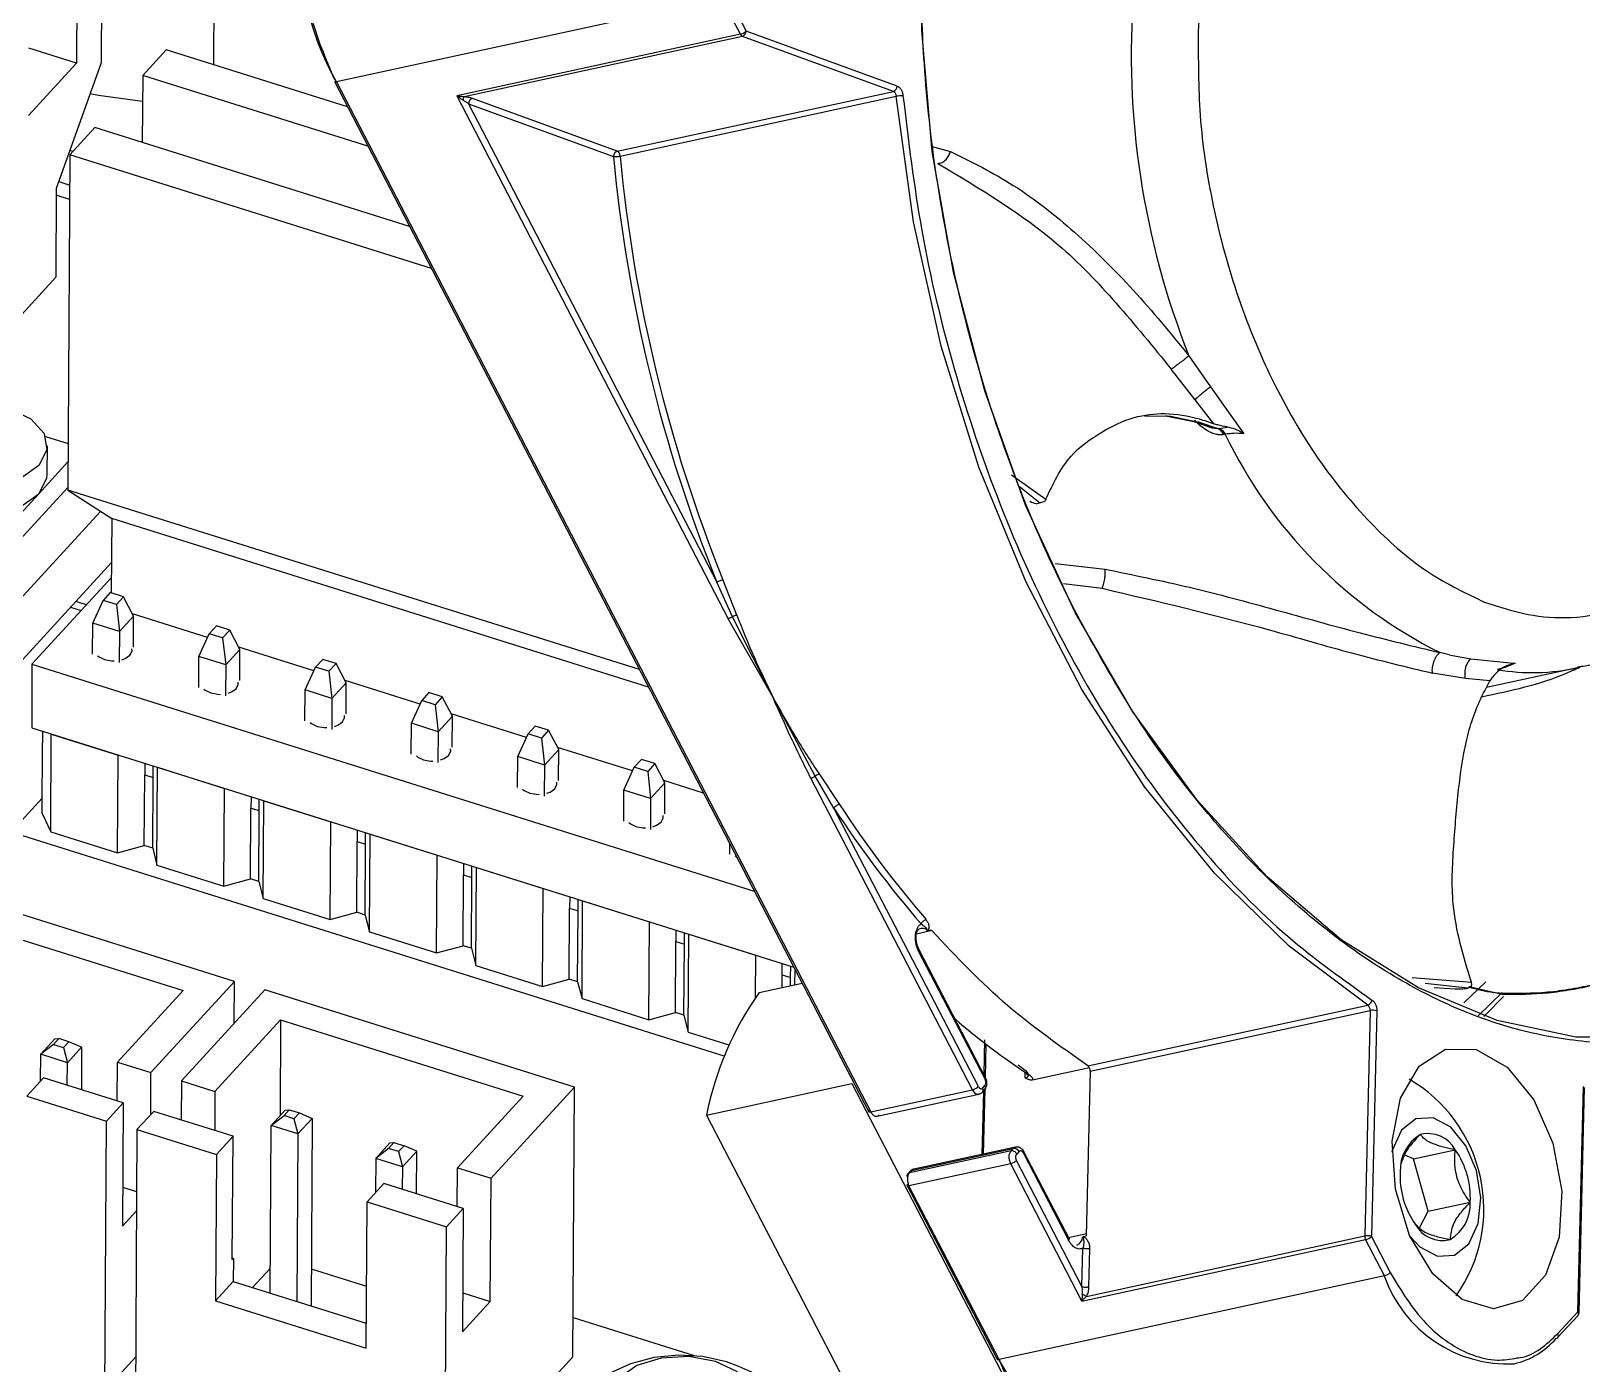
# Model space of a CAD drawing. Header units: millimetres. Extents: x -11 to 295, y 0 to 216.
# Drawn here: x 136.7 to 147.61, y 151.1 to 160.48 of the extents above; entities that cross this region are included whole.
import ezdxf

# ---------------------------------------------------------------- set-up
doc = ezdxf.new("R2010")
doc.units = ezdxf.units.MM

msp = doc.modelspace()

# ---------------------------------------------------------------- linework, layer by layer
at = {"color": 7, "linetype": 'Continuous', "lineweight": 25}
for p, q in [((137.207, 162.609), (137.193, 160.252)), ((137.031, 162.417), (137.018, 160.25)), ((137.986, 160.71), (137.983, 160.238)), ((141.557, 160.707), (138.847, 160.119)), ((141.689, 160.453), (141.557, 160.707)), ((141.598, 160.73), (141.73, 160.475)), ((141.689, 160.453), (139.695, 160.02)), ((141.704, 160.438), (139.746, 160.013)), ((142.766, 160.051), (141.704, 160.438)), ((142.792, 160.088), (141.73, 160.475)), ((137.018, 160.25), (136.684, 160.354)), ((137.485, 160.163), (137.649, 160.342)), ((138.926, 159.942), (137.649, 160.342)), ((136.681, 159.882), (137.018, 160.25)), ((137.193, 160.252), (136.877, 159.369)), ((137.485, 160.163), (137.482, 159.691)), ((139.069, 159.666), (137.485, 160.163)), ((138.833, 160.121), (142.593, 152.874)), ((138.847, 160.119), (142.606, 152.874)), ((139.695, 160.02), (141.603, 156.342)), ((139.777, 159.963), (141.523, 156.598)), ((139.777, 159.963), (140.797, 159.592)), ((140.823, 159.63), (139.804, 160.001)), ((140.823, 159.63), (142.766, 160.051)), ((140.843, 159.596), (142.786, 160.017)), ((136.972, 159.604), (137.148, 159.796)), ((139.362, 159.101), (137.148, 159.796)), ((136.995, 159.629), (136.972, 159.636)), ((136.972, 159.604), (136.958, 157.247)), ((139.516, 158.805), (136.972, 159.604)), ((136.894, 159.416), (136.971, 159.392)), ((136.877, 159.369), (136.873, 158.745)), ((136.97, 159.291), (136.876, 159.321)), ((136.007, 157.801), (136.873, 158.745)), ((144.889, 157.882), (144.72, 158.097)), ((144.844, 158.192), (144.997, 157.973)), ((145.02, 157.713), (144.889, 157.882)), ((144.997, 157.973), (145.203, 157.682)), ((144.533, 157.768), (144.715, 157.766)), ((144.691, 157.766), (144.88, 157.728)), ((144.715, 157.766), (144.916, 157.724)), ((144.88, 157.728), (145.012, 157.683)), ((144.916, 157.724), (145.048, 157.679)), ((145.048, 157.679), (145.057, 157.681)), ((145.057, 157.681), (145.114, 157.69)), ((145.203, 157.682), (145.23, 157.644)), ((136.801, 157.624), (136.96, 157.574)), ((136.812, 157.358), (136.814, 157.557)), ((145.1, 157.639), (145.09, 157.637)), ((136.959, 157.445), (136.753, 157.22)), ((136.453, 156.716), (136.958, 157.266)), ((136.753, 157.22), (136.455, 156.895)), ((140.979, 155.984), (136.958, 157.247)), ((136.958, 157.247), (137.268, 157.046)), ((143.77, 157.151), (143.793, 157.156)), ((136.315, 156.145), (137.188, 157.097)), ((137.268, 157.046), (137.264, 156.523)), ((141.043, 155.861), (137.268, 157.046)), ((136.312, 155.698), (137.266, 156.737)), ((137.265, 156.631), (136.706, 156.022)), ((141.633, 156.356), (141.523, 156.598)), ((141.664, 156.366), (141.566, 156.617)), ((137.09, 156.44), (137.015, 156.464)), ((137.133, 156.311), (137.206, 156.471)), ((137.256, 156.526), (137.206, 156.471)), ((137.3, 156.441), (137.206, 156.471)), ((137.35, 156.496), (137.256, 156.526)), ((137.35, 156.496), (137.3, 156.441)), ((137.421, 156.361), (137.35, 156.496)), ((136.977, 156.423), (137.052, 156.399)), ((137.3, 156.441), (137.321, 156.251)), ((137.421, 156.361), (137.321, 156.251)), ((137.941, 156.21), (137.413, 156.376)), ((137.42, 156.143), (137.421, 156.361)), ((141.919, 155.787), (141.633, 156.356)), ((137.131, 156.093), (137.133, 156.311)), ((137.321, 156.251), (137.133, 156.311)), ((137.321, 156.251), (137.32, 156.034)), ((137.88, 156.076), (137.953, 156.236)), ((138.003, 156.291), (137.953, 156.236)), ((138.047, 156.207), (137.953, 156.236)), ((138.098, 156.261), (138.003, 156.291)), ((138.098, 156.261), (138.047, 156.207)), ((138.169, 156.126), (138.098, 156.261)), ((141.919, 155.787), (141.603, 156.342)), ((138.047, 156.207), (138.069, 156.017)), ((138.169, 156.126), (138.069, 156.017)), ((138.689, 155.976), (138.161, 156.142)), ((138.167, 155.908), (138.169, 156.126)), ((136.706, 156.022), (136.704, 155.575)), ((136.706, 156.022), (141.787, 154.426)), ((137.879, 155.858), (137.88, 156.076)), ((138.069, 156.017), (137.88, 156.076)), ((138.069, 156.017), (138.067, 155.799)), ((138.751, 156.056), (138.701, 156.002)), ((138.845, 156.027), (138.751, 156.056)), ((138.845, 156.027), (138.795, 155.972)), ((138.916, 155.891), (138.845, 156.027)), ((146.676, 156.088), (146.61, 156.104)), ((146.676, 156.088), (146.828, 156.06)), ((146.828, 156.06), (147.104, 156.031)), ((147.104, 156.031), (147.139, 156.029)), ((138.628, 155.841), (138.701, 156.002)), ((138.795, 155.972), (138.701, 156.002)), ((138.795, 155.972), (138.816, 155.782)), ((139.436, 155.741), (138.908, 155.907)), ((146.789, 155.921), (146.557, 155.959)), ((146.962, 155.906), (146.789, 155.921)), ((146.938, 155.86), (147.567, 155.996)), ((138.626, 155.624), (138.628, 155.841)), ((138.816, 155.782), (138.628, 155.841)), ((138.916, 155.891), (138.816, 155.782)), ((138.915, 155.674), (138.916, 155.891)), ((139.498, 155.822), (139.448, 155.767)), ((139.592, 155.792), (139.498, 155.822)), ((138.816, 155.782), (138.815, 155.564)), ((139.375, 155.607), (139.448, 155.767)), ((139.542, 155.737), (139.448, 155.767)), ((139.592, 155.792), (139.542, 155.737)), ((139.542, 155.737), (139.563, 155.547)), ((139.664, 155.657), (139.592, 155.792)), ((142.215, 155.234), (141.919, 155.787)), ((139.374, 155.389), (139.375, 155.607)), ((139.563, 155.547), (139.375, 155.607)), ((139.664, 155.657), (139.563, 155.547)), ((140.184, 155.506), (139.655, 155.672)), ((139.662, 155.439), (139.664, 155.657)), ((140.246, 155.587), (140.196, 155.532)), ((140.34, 155.557), (140.246, 155.587)), ((136.704, 155.575), (142.065, 153.891)), ((136.778, 154.972), (136.781, 155.47)), ((136.781, 155.55), (136.781, 155.47)), ((136.838, 154.843), (136.842, 155.531)), ((136.842, 155.531), (137.313, 155.383)), ((139.563, 155.547), (139.562, 155.33)), ((140.123, 155.372), (140.196, 155.532)), ((140.29, 155.503), (140.196, 155.532)), ((140.34, 155.557), (140.29, 155.503)), ((140.29, 155.503), (140.311, 155.313)), ((140.411, 155.422), (140.34, 155.557)), ((137.308, 154.695), (137.313, 155.383)), ((140.121, 155.154), (140.123, 155.372)), ((140.311, 155.313), (140.123, 155.372)), ((140.411, 155.422), (140.311, 155.313)), ((140.931, 155.272), (140.403, 155.437)), ((140.41, 155.204), (140.411, 155.422)), ((137.499, 155.325), (137.499, 155.245)), ((137.558, 155.226), (137.558, 155.306)), ((137.585, 154.608), (137.589, 155.297)), ((137.589, 155.297), (138.06, 155.149)), ((140.311, 155.313), (140.31, 155.095)), ((140.87, 155.137), (140.943, 155.298)), ((140.993, 155.352), (140.943, 155.298)), ((141.037, 155.268), (140.943, 155.298)), ((141.087, 155.323), (140.993, 155.352)), ((141.087, 155.323), (141.037, 155.268)), ((141.037, 155.268), (141.058, 155.078)), ((141.158, 155.187), (141.087, 155.323)), ((137.496, 154.746), (137.499, 155.245)), ((137.499, 155.245), (137.558, 155.226)), ((137.555, 154.728), (137.558, 155.226)), ((138.056, 154.46), (138.06, 155.149)), ((141.158, 155.187), (141.058, 155.078)), ((141.43, 155.115), (141.15, 155.203)), ((141.157, 154.97), (141.158, 155.187)), ((143.322, 153.029), (142.185, 155.22)), ((142.347, 155.01), (142.215, 155.234)), ((142.243, 155.25), (142.386, 155.036)), ((136.559, 154.84), (136.778, 155.08)), ((138.247, 155.09), (138.246, 155.01)), ((138.305, 154.992), (138.305, 155.072)), ((138.333, 154.374), (138.337, 155.062)), ((138.337, 155.062), (138.808, 154.914)), ((140.869, 154.919), (140.87, 155.137)), ((141.058, 155.078), (140.87, 155.137)), ((141.058, 155.078), (141.057, 154.86)), ((138.13, 153.791), (134.481, 154.937)), ((136.778, 154.972), (136.838, 154.843)), ((138.243, 154.512), (138.246, 155.01)), ((138.246, 155.01), (138.305, 154.992)), ((138.302, 154.493), (138.305, 154.992)), ((143.363, 153.052), (142.347, 155.01)), ((141.576, 153.265), (136.559, 154.84)), ((136.838, 154.843), (137.308, 154.695)), ((138.803, 154.226), (138.808, 154.914)), ((138.994, 154.855), (138.994, 154.776)), ((139.052, 154.757), (139.053, 154.837)), ((139.08, 154.139), (139.084, 154.827)), ((139.084, 154.827), (139.555, 154.679)), ((134.591, 154.726), (137.769, 153.728)), ((137.308, 154.695), (137.496, 154.746)), ((137.555, 154.728), (137.496, 154.746)), ((137.555, 154.728), (137.585, 154.608)), ((138.99, 154.277), (138.994, 154.776)), ((138.994, 154.776), (139.052, 154.757)), ((139.049, 154.258), (139.052, 154.757)), ((141.616, 154.685), (141.616, 154.756)), ((137.585, 154.608), (138.056, 154.46)), ((139.551, 153.991), (139.555, 154.679)), ((139.741, 154.621), (139.741, 154.541)), ((139.8, 154.522), (139.8, 154.602)), ((138.056, 154.46), (138.243, 154.512)), ((138.302, 154.493), (138.243, 154.512)), ((138.302, 154.493), (138.333, 154.374)), ((139.738, 154.042), (139.741, 154.541)), ((139.741, 154.541), (139.8, 154.522)), ((139.797, 154.024), (139.8, 154.522)), ((139.827, 153.904), (139.832, 154.592)), ((139.832, 154.592), (140.302, 154.445)), ((140.298, 153.756), (140.302, 154.445)), ((140.489, 154.386), (140.488, 154.306)), ((138.333, 154.374), (138.803, 154.226)), ((138.803, 154.226), (138.99, 154.277)), ((139.049, 154.258), (138.99, 154.277)), ((140.485, 153.808), (140.488, 154.306)), ((140.488, 154.306), (140.547, 154.288)), ((140.544, 153.789), (140.547, 154.288)), ((140.547, 154.288), (140.548, 154.368)), ((140.575, 153.67), (140.579, 154.358)), ((140.579, 154.358), (141.05, 154.21)), ((139.049, 154.258), (139.08, 154.139)), ((141.046, 153.522), (141.05, 154.21)), ((139.08, 154.139), (139.551, 153.991)), ((141.233, 153.573), (141.236, 154.071)), ((141.236, 154.151), (141.236, 154.071)), ((141.236, 154.071), (141.295, 154.053)), ((141.292, 153.554), (141.295, 154.053)), ((141.295, 154.053), (141.295, 154.133)), ((141.322, 153.435), (141.326, 154.123)), ((141.326, 154.123), (141.797, 153.975)), ((142.943, 154.156), (142.945, 154.158)), ((143.032, 154.151), (143.009, 154.146)), ((139.551, 153.991), (139.738, 154.042)), ((139.797, 154.024), (139.738, 154.042)), ((139.797, 154.024), (139.827, 153.904)), ((141.795, 153.678), (141.797, 153.975)), ((143.41, 153.103), (142.943, 154.004)), ((143.414, 153.113), (142.947, 154.013)), ((139.827, 153.904), (140.298, 153.756)), ((141.983, 153.837), (141.984, 153.917)), ((141.983, 153.837), (142.042, 153.818)), ((141.983, 153.748), (141.983, 153.837)), ((142.042, 153.818), (142.043, 153.898)), ((142.073, 153.768), (142.074, 153.874)), ((137.769, 153.728), (137.307, 153.224)), ((137.543, 153.15), (138.13, 153.791)), ((138.345, 153.731), (137.757, 153.091)), ((138.128, 153.495), (138.13, 153.791)), ((140.522, 153.047), (138.345, 153.731)), ((140.298, 153.756), (140.485, 153.808)), ((140.544, 153.789), (140.485, 153.808)), ((140.544, 153.789), (140.575, 153.67)), ((141.821, 153.713), (142.123, 153.779)), ((142.042, 153.761), (142.042, 153.818)), ((146.716, 153.737), (146.57, 153.746)), ((146.779, 153.64), (146.932, 153.789)), ((146.782, 153.738), (146.806, 153.743)), ((146.815, 153.755), (147.057, 153.7)), ((140.575, 153.67), (141.046, 153.522)), ((144.134, 153.198), (146.102, 153.625)), ((146.88, 153.549), (147.047, 153.713)), ((137.993, 153.017), (138.455, 153.521)), ((138.455, 153.521), (138.451, 152.845)), ((138.455, 153.521), (140.161, 152.985)), ((141.046, 153.522), (141.233, 153.573)), ((141.292, 153.554), (141.233, 153.573)), ((141.292, 153.554), (141.322, 153.435)), ((144.15, 153.16), (146.119, 153.587)), ((146.119, 153.587), (146.081, 152.001)), ((146.166, 153.585), (146.128, 151.998)), ((141.322, 153.435), (141.609, 153.345)), ((136.767, 153.279), (136.867, 153.388)), ((136.857, 153.348), (136.767, 153.279)), ((136.895, 153.389), (136.857, 153.348)), ((136.857, 153.348), (136.928, 153.326)), ((136.867, 153.388), (136.895, 153.389)), ((136.966, 153.367), (136.895, 153.389)), ((136.928, 153.326), (136.966, 153.367)), ((136.928, 153.326), (136.955, 153.219)), ((137.055, 153.329), (136.955, 153.219)), ((137.055, 153.329), (136.966, 153.367)), ((137.055, 153.329), (137.054, 153.029)), ((143.407, 153.38), (143.401, 153.138)), ((136.766, 153.088), (136.767, 153.279)), ((136.955, 153.219), (136.767, 153.279)), ((136.954, 153.06), (136.955, 153.219)), ((137.306, 152.95), (137.307, 153.224)), ((137.307, 153.224), (137.543, 153.15)), ((143.701, 153.157), (143.644, 153.201)), ((143.744, 153.098), (144.145, 153.185)), ((136.788, 153.113), (136.67, 152.985)), ((137.347, 152.937), (136.788, 153.113)), ((137.541, 152.855), (137.543, 153.15)), ((137.757, 153.091), (137.756, 152.816)), ((137.757, 153.091), (137.993, 153.017)), ((141.451, 152.851), (142.474, 153.073)), ((142.474, 153.073), (144.358, 149.442)), ((144.15, 153.16), (144.122, 152.001)), ((136.67, 152.985), (137.23, 152.809)), ((137.993, 153.017), (137.991, 152.742)), ((140.161, 152.985), (139.7, 152.481)), ((139.935, 152.407), (140.522, 153.047)), ((140.511, 151.151), (140.522, 153.047)), ((142.606, 152.874), (143.322, 153.029)), ((142.651, 152.843), (143.367, 152.998)), ((143.367, 152.998), (143.361, 152.997)), ((143.399, 153.02), (143.388, 152.575)), ((143.392, 153.013), (143.408, 153.03)), ((143.393, 153.041), (143.409, 153.058)), ((147.581, 151.468), (147.619, 153.051)), ((147.589, 151.462), (147.627, 153.044)), ((137.23, 152.809), (137.347, 152.937)), ((137.347, 152.937), (137.342, 152.07)), ((137.562, 152.877), (137.444, 152.749)), ((138.121, 152.702), (137.562, 152.877)), ((138.388, 152.777), (138.488, 152.886)), ((138.479, 152.847), (138.516, 152.888)), ((138.488, 152.886), (138.516, 152.888)), ((138.516, 152.888), (138.587, 152.866)), ((138.587, 152.866), (138.549, 152.825)), ((138.587, 152.866), (138.677, 152.827)), ((137.218, 150.912), (137.23, 152.809)), ((137.444, 152.749), (137.433, 150.853)), ((137.444, 152.749), (138.003, 152.574)), ((138.381, 151.599), (138.388, 152.777)), ((138.388, 152.777), (138.479, 152.847)), ((138.576, 152.718), (138.388, 152.777)), ((138.549, 152.825), (138.479, 152.847)), ((138.549, 152.825), (138.576, 152.718)), ((138.677, 152.827), (138.576, 152.718)), ((138.677, 152.827), (138.669, 151.509)), ((141.451, 152.851), (142.984, 149.897)), ((138.003, 152.574), (138.121, 152.702)), ((138.115, 151.835), (138.121, 152.702)), ((138.576, 152.718), (138.569, 151.54)), ((139.124, 152.546), (139.224, 152.655)), ((139.214, 152.616), (139.252, 152.657)), ((139.224, 152.655), (139.252, 152.657)), ((139.252, 152.657), (139.323, 152.635)), ((139.323, 152.635), (139.285, 152.594)), ((139.412, 152.596), (139.323, 152.635)), ((138.003, 152.574), (137.997, 151.544)), ((139.124, 152.546), (139.122, 152.306)), ((139.214, 152.616), (139.124, 152.546)), ((139.312, 152.487), (139.124, 152.546)), ((139.285, 152.594), (139.214, 152.616)), ((139.285, 152.594), (139.312, 152.487)), ((139.412, 152.596), (139.312, 152.487)), ((139.411, 152.297), (139.412, 152.596)), ((143.593, 152.6), (142.878, 152.444)), ((142.894, 152.462), (143.609, 152.617)), ((143.624, 152.626), (142.909, 152.471)), ((143.593, 152.6), (143.609, 152.617)), ((143.624, 152.626), (143.632, 152.626)), ((144.092, 151.645), (143.632, 152.532)), ((143.65, 152.594), (143.634, 152.577)), ((143.68, 152.583), (143.997, 151.972)), ((143.684, 152.594), (143.684, 152.593)), ((144.001, 151.982), (143.684, 152.593)), ((146.423, 152.543), (146.362, 152.569)), ((146.423, 152.543), (146.718, 152.607)), ((146.528, 152.174), (146.423, 152.543)), ((139.312, 152.487), (139.311, 152.328)), ((139.698, 152.206), (139.7, 152.481)), ((139.7, 152.481), (139.935, 152.407)), ((142.884, 152.457), (142.867, 152.438)), ((143.591, 152.509), (142.875, 152.354)), ((142.894, 152.462), (142.878, 152.444)), ((144.092, 151.543), (143.591, 152.509)), ((137.343, 152.344), (137.442, 152.314)), ((139.18, 152.369), (139.063, 152.241)), ((139.739, 152.193), (139.18, 152.369)), ((139.93, 151.54), (139.935, 152.407)), ((142.861, 152.357), (142.887, 152.306)), ((143.509, 151.133), (142.875, 152.354)), ((142.887, 152.306), (143.495, 151.134)), ((139.056, 151.211), (139.063, 152.241)), ((139.063, 152.241), (139.622, 152.065)), ((146.528, 152.174), (146.823, 152.238)), ((137.441, 152.178), (137.342, 152.07)), ((139.622, 152.065), (139.739, 152.193)), ((139.739, 152.193), (139.734, 151.326)), ((146.466, 152.059), (146.528, 152.174)), ((139.61, 150.169), (139.622, 152.065)), ((144.104, 151.997), (144.122, 152.001)), ((144.123, 151.576), (146.081, 152.001)), ((146.128, 151.998), (146.26, 151.743)), ((144.092, 151.543), (146.087, 151.976)), ((144.092, 151.645), (144.099, 151.914)), ((144.146, 151.911), (144.139, 151.643)), ((146.219, 151.72), (146.087, 151.976)), ((138.115, 151.835), (138.123, 151.843)), ((138.116, 151.846), (138.123, 151.843)), ((138.123, 151.843), (138.122, 151.681)), ((138.258, 151.638), (138.382, 151.773)), ((138.67, 151.77), (139.059, 151.648)), ((137.997, 151.544), (138.122, 151.681)), ((138.122, 151.681), (139.057, 151.387)), ((146.219, 151.72), (143.509, 151.133)), ((137.997, 151.544), (139.056, 151.211)), ((139.736, 151.601), (139.93, 151.54)), ((139.93, 151.54), (139.734, 151.326)), ((147.438, 151.286), (147.58, 151.44)), ((147.439, 151.314), (147.581, 151.468)), ((140.512, 151.427), (141.365, 151.159)), ((137.218, 150.912), (137.434, 151.149)), ((139.61, 150.169), (140.511, 151.151))]:
    msp.add_line(p, q, dxfattribs=at)
at = {"color": 8, "linetype": 'Continuous', "lineweight": 25}
for p, q in [((143.039, 159.664), (143.168, 159.629)), ((143.597, 157.353), (143.838, 157.182)), ((143.793, 157.156), (143.653, 157.269)), ((143.903, 156.73), (144.254, 156.691)), ((143.961, 156.589), (144.233, 156.556)), ((143.036, 154.148), (142.927, 154.124)), ((146.415, 153.819), (146.831, 153.786)), ((146.806, 153.743), (146.507, 153.776)), ((143.413, 153.116), (143.418, 153.349)), ((143.692, 153.113), (143.693, 153.152)), ((143.4, 152.577), (143.411, 153.034)), ((143.997, 151.989), (144.123, 152.017))]:
    msp.add_line(p, q, dxfattribs=at)
at = {"color": 7, "linetype": 'Continuous', "lineweight": 25, "flags": 128}
for points in [[(144.045, 156.385), (143.695, 157.141), (143.408, 157.944), (143.188, 158.779), (143.039, 159.629), (142.965, 160.48), (142.966, 161.314), (143.043, 162.117), (143.193, 162.874), (143.415, 163.571), (143.704, 164.193), (144.055, 164.731), (144.461, 165.174), (144.915, 165.514), (145.408, 165.744), (145.677, 165.819)], [(137.484, 159.979), (137.174, 160.021), (137.115, 160.034)], [(146.102, 153.625), (145.55, 154.038), (145.025, 154.552), (144.535, 155.158), (144.091, 155.844), (143.699, 156.599), (143.367, 157.409), (143.102, 158.259), (142.907, 159.134), (142.786, 160.017)], [(136.355, 157.855), (136.544, 157.821), (136.698, 157.747), (136.792, 157.645), (136.811, 157.53), (136.754, 157.42), (136.629, 157.331), (136.454, 157.277), (136.257, 157.266), (136.067, 157.3), (135.914, 157.374), (135.82, 157.476), (135.8, 157.591), (135.857, 157.701), (135.983, 157.79), (136.157, 157.844), (136.355, 157.855)], [(135.796, 157.364), (135.819, 157.277), (135.912, 157.174), (136.066, 157.101), (136.256, 157.067), (136.453, 157.077), (136.627, 157.131), (136.753, 157.22)], [(136.753, 157.22), (136.81, 157.33), (136.812, 157.358)], [(148.361, 153.44), (148.109, 153.399), (147.566, 153.399), (147.012, 153.515), (146.459, 153.745), (145.916, 154.084), (145.394, 154.527), (144.902, 155.065), (144.449, 155.688), (144.045, 156.385)], [(137.337, 156.053), (137.362, 156.062), (137.395, 156.085), (137.41, 156.114), (137.409, 156.131)], [(137.167, 156.082), (137.178, 156.073), (137.217, 156.054)], [(137.217, 156.054), (137.266, 156.045), (137.284, 156.045)], [(137.915, 155.847), (137.925, 155.839), (137.965, 155.82)], [(137.965, 155.82), (138.014, 155.811), (138.031, 155.81)], [(138.085, 155.818), (138.11, 155.827), (138.142, 155.85), (138.157, 155.879), (138.156, 155.896)], [(138.662, 155.612), (138.672, 155.604), (138.712, 155.585)], [(138.712, 155.585), (138.761, 155.576), (138.779, 155.576)], [(138.834, 155.584), (138.857, 155.593), (138.89, 155.616), (138.904, 155.644), (138.904, 155.662)], [(139.41, 155.378), (139.42, 155.369), (139.46, 155.35)], [(139.579, 155.349), (139.605, 155.358), (139.637, 155.381), (139.652, 155.41), (139.651, 155.427)], [(139.46, 155.35), (139.509, 155.341), (139.526, 155.341)], [(140.157, 155.143), (140.167, 155.134), (140.207, 155.115)], [(140.327, 155.114), (140.352, 155.123), (140.384, 155.146), (140.399, 155.175), (140.399, 155.192)], [(140.207, 155.115), (140.256, 155.107), (140.274, 155.106)], [(141.074, 154.879), (141.099, 154.889), (141.132, 154.912), (141.147, 154.94), (141.146, 154.958)], [(140.904, 154.908), (140.915, 154.9), (140.954, 154.881)], [(140.954, 154.881), (141.003, 154.872), (141.021, 154.872)], [(141.652, 154.674), (141.662, 154.665), (141.664, 154.664)], [(147.058, 153.684), (146.931, 153.555), (146.92, 153.545)], [(146.332, 152.969), (146.463, 153.195), (146.649, 153.315), (146.865, 153.312), (147.082, 153.187), (147.27, 152.958), (147.404, 152.654), (147.467, 152.317), (147.449, 151.992), (147.353, 151.724), (147.191, 151.548), (146.987, 151.489), (146.767, 151.553), (146.561, 151.734), (146.397, 152.005), (146.297, 152.331), (146.274, 152.668), (146.332, 152.969)], [(143.39, 153.011), (143.391, 153.011), (143.392, 153.013)], [(143.41, 153.033), (143.41, 153.032), (143.408, 153.03)], [(146.401, 151.996), (146.468, 151.925), (146.592, 151.858), (146.713, 151.866), (146.814, 151.946), (146.879, 152.088), (146.897, 152.268), (146.867, 152.461), (146.793, 152.635), (146.686, 152.766), (146.562, 152.832), (146.441, 152.824), (146.34, 152.744), (146.275, 152.602), (146.272, 152.59)], [(142.168, 150.671), (142.115, 150.748), (142.055, 150.819), (141.99, 150.885), (141.919, 150.944), (141.843, 150.997), (141.763, 151.044), (141.678, 151.083), (141.591, 151.115), (141.424, 151.153), (141.253, 151.163), (141.082, 151.146), (140.917, 151.101), (140.761, 151.03), (140.618, 150.935), (140.493, 150.818), (140.388, 150.682)], [(140.961, 151.089), (140.838, 151.002), (140.781, 150.893), (140.801, 150.78), (140.893, 150.68), (141.044, 150.607), (141.231, 150.573), (141.425, 150.584), (141.597, 150.637), (141.721, 150.725), (141.777, 150.833), (141.757, 150.946), (141.665, 151.047), (141.514, 151.119), (141.327, 151.153), (141.133, 151.142), (140.961, 151.089)], [(143.495, 151.134), (143.496, 151.134), (143.497, 151.132), (143.5, 151.132), (143.504, 151.132), (143.509, 151.133)]]:
    msp.add_lwpolyline(points, dxfattribs=at)
at = {"color": 8, "linetype": 'Continuous', "lineweight": 25, "flags": 128}
for points in [[(138.833, 160.121), (138.833, 160.121), (138.835, 160.119), (138.838, 160.119), (138.842, 160.119), (138.847, 160.119)], [(142.943, 154.004), (142.945, 154.007), (142.947, 154.01), (142.947, 154.012), (142.947, 154.013)], [(143.41, 153.103), (143.413, 153.106), (143.414, 153.109), (143.414, 153.112), (143.414, 153.113)], [(143.684, 152.593), (143.684, 152.592), (143.684, 152.59), (143.682, 152.587), (143.68, 152.583)], [(144.001, 151.982), (144.001, 151.981), (144.001, 151.978), (144, 151.975), (143.997, 151.972)], [(147.581, 151.468), (147.585, 151.467), (147.587, 151.465), (147.589, 151.463), (147.589, 151.462)]]:
    msp.add_lwpolyline(points, dxfattribs=at)
at = {"color": 7, "linetype": 'Continuous', "lineweight": 25}
for centre, radius, start, end in [((140.32, 160.988), 1.71, 146.7246, 210.5118), ((150.163, 160.307), 5.724, 175.5144, 201.685), ((141.668, 160.539), 0.0889, 283.4313, 314.0963), ((141.716, 160.465), 0.0297, 204.3384, 245.8016), ((141.691, 160.475), 0.0389, 288.8639, 0.9461), ((142.753, 160.088), 0.0389, 288.8641, 0.946), ((142.747, 160.016), 0.0396, 1.1173, 60.9863), ((142.823, 159.84), 0.18, 86.9518, 101.8729), ((140.835, 159.593), 0.0389, 108.864, 180.9317), ((140.804, 159.595), 0.0396, 1.1243, 60.9941), ((140.806, 159.773), 0.181, 266.9728, 281.8519), ((151.442, 160.59), 10.692, 185.3545, 201.9211), ((151.436, 160.588), 10.639, 185.3544, 201.9212), ((148.094, 159.074), 3.32, 205.6166, 243.4617), ((148.591, 159.079), 7.406, 213.0856, 220.9399), ((148.583, 159.072), 7.442, 213.0852, 220.94), ((143.654, 152.417), 2.245, 144.7301, 168.8513), ((146.089, 153.666), 0.0439, 287.625, 351.7878), ((146.074, 153.589), 0.045, 356.602, 51.2799), ((146.421, 157.259), 4.93, 229.1957, 236.8044), ((146.138, 153.491), 0.0972, 73.2773, 101.2461), ((144.105, 153.163), 0.045, 356.6014, 51.2806), ((145.862, 152.19), 1.057, 324.7209, 59.751), ((143.301, 153.115), 0.0888, 283.3925, 314.1139), ((146.615, 152.468), 0.284, 120.1324, 183.1799), ((146.526, 152.502), 0.219, 28.5501, 104.2459), ((143.613, 152.577), 0.04, 25.5208, 95.8416), ((146.238, 152.271), 0.586, 356.7753, 35.0106), ((142.897, 152.444), 0.0181, 100.7467, 147.6765), ((146.916, 152.42), 0.586, 176.7759, 215.009), ((146.539, 152.222), 0.284, 300.1338, 3.1802), ((146.1, 151.905), 0.0974, 73.3196, 101.2281), ((146.133, 152), 0.0522, 178.824, 207.0779), ((146.066, 152.062), 0.0889, 283.4093, 314.0971), ((146.628, 152.188), 0.219, 208.5501, 284.2459), ((146.198, 151.807), 0.0889, 283.431, 314.0966), ((147.004, 151.648), 0.561, 283.2931, 319.0685), ((147.425, 151.298), 0.0186, 281.1683, 316.9234), ((144.383, 151.438), 0.926, 199.2628, 272.1453)]:
    msp.add_arc(centre, radius, start, end, dxfattribs=at)
at = {"color": 8, "linetype": 'Continuous', "lineweight": 25}
for centre, radius, start, end in [((147.261, 157.424), 1.461, 260.3506, 282.5374), ((142.969, 154.117), 0.0474, 38.3721, 120.7638), ((143.368, 153.046), 0.0495, 200.5875, 261.7377), ((143.373, 153.027), 0.0244, 322.8529, 33.0887), ((143.387, 153.044), 0.0258, 332.5555, 31.8379), ((143.631, 152.599), 0.028, 102.7118, 139.0743), ((142.915, 152.443), 0.0281, 102.7572, 139.0847), ((144.035, 151.995), 0.0613, 289.1702, 357.5787), ((147.091, 152.024), 0.924, 199.2055, 272.6064), ((147.561, 151.455), 0.0244, 322.8536, 33.0729), ((147.419, 151.3), 0.0244, 322.8428, 33.0862)]:
    msp.add_arc(centre, radius, start, end, dxfattribs=at)
at = {"color": 7, "linetype": 'Continuous', "lineweight": 25}
for points, knots in [([(144.055, 156.373), (143.974, 156.535), (143.807, 156.872), (143.587, 157.418), (143.379, 158.031), (143.199, 158.713), (143.058, 159.46), (142.978, 160.194), (142.953, 160.89), (142.975, 161.543), (143.046, 162.192), (143.173, 162.838), (143.356, 163.453), (143.67, 164.204), (144.098, 164.863), (144.638, 165.371), (145.069, 165.642), (145.427, 165.802), (145.642, 165.837), (145.699, 165.847)], [0, 0, 0, 0, 0.050233, 0.104759, 0.163433, 0.230082, 0.300815, 0.374833, 0.435196, 0.494287, 0.556529, 0.61647, 0.677142, 0.734641, 0.842767, 0.892339, 0.939598, 0.984069, 1, 1, 1, 1]), ([(147.164, 162.813), (147.035, 162.854), (146.777, 162.936), (146.36, 162.919), (145.954, 162.769), (145.593, 162.48), (145.299, 162.074), (145.086, 161.582), (144.951, 161.04), (144.923, 160.664), (144.91, 160.475)], [0, 0, 0, 0, 0.1048605, 0.2099669, 0.3190003, 0.4367394, 0.5660205, 0.7059643, 0.8524843, 1, 1, 1, 1]), ([(147.164, 162.813), (147.37, 162.704), (147.715, 162.522), (148.117, 162.106), (148.386, 161.743), (148.59, 161.391), (148.796, 160.969), (149.008, 160.376), (149.165, 159.603), (149.203, 158.81), (149.115, 158.062), (148.91, 157.421), (148.615, 156.923), (148.265, 156.585), (147.896, 156.397), (147.547, 156.337), (147.222, 156.358), (147.027, 156.424), (146.927, 156.457)], [0, 0, 0, 0, 0.08099, 0.135181, 0.200474, 0.238396, 0.277357, 0.364348, 0.457802, 0.552049, 0.640868, 0.719449, 0.785817, 0.840909, 0.887428, 0.928266, 0.963244, 1, 1, 1, 1]), ([(138.837, 160.131), (138.774, 160.279), (138.675, 160.507), (138.62, 160.839), (138.609, 161.096), (138.628, 161.336), (138.67, 161.482), (138.689, 161.547)], [0, 0, 0, 0, 0.3290245, 0.5086645, 0.6883086, 0.8597227, 1, 1, 1, 1]), ([(144.91, 160.475), (144.91, 160.277), (144.909, 159.865), (145.006, 159.234), (145.179, 158.595), (145.433, 157.985), (145.753, 157.441), (146.122, 156.997), (146.509, 156.658), (146.795, 156.52), (146.927, 156.457)], [0, 0, 0, 0, 0.124989, 0.260663, 0.402206, 0.54338, 0.677747, 0.800103, 0.907587, 1, 1, 1, 1]), ([(142.792, 160.088), (142.797, 160.086), (142.808, 160.08), (142.82, 160.063), (142.83, 160.043), (142.832, 160.028), (142.833, 160.021)], [0, 0, 0, 0, 0.2075255, 0.4505245, 0.7181177, 1, 1, 1, 1]), ([(139.746, 160.013), (139.738, 160.013), (139.72, 160.014), (139.704, 160.018), (139.695, 160.02)], [0, 0, 0, 0, 0.48033, 1, 1, 1, 1]), ([(139.738, 159.989), (139.732, 159.993), (139.717, 160.001), (139.703, 160.013), (139.695, 160.02)], [0, 0, 0, 0, 0.3871004, 1, 1, 1, 1]), ([(139.746, 160.013), (139.745, 160.012), (139.743, 160.009), (139.741, 160.004), (139.739, 159.997), (139.739, 159.992), (139.738, 159.989)], [0, 0, 0, 0, 0.162118, 0.390856, 0.675962, 1, 1, 1, 1]), ([(139.738, 159.989), (139.744, 159.986), (139.758, 159.979), (139.77, 159.969), (139.777, 159.963)], [0, 0, 0, 0, 0.414116, 1, 1, 1, 1]), ([(139.804, 160.001), (139.795, 160.004), (139.776, 160.01), (139.756, 160.012), (139.746, 160.013)], [0, 0, 0, 0, 0.4740068, 1, 1, 1, 1]), ([(139.804, 160.001), (139.8, 160), (139.793, 159.997), (139.785, 159.988), (139.779, 159.976), (139.778, 159.968), (139.777, 159.963)], [0, 0, 0, 0, 0.222328, 0.471492, 0.736666, 1, 1, 1, 1]), ([(142.833, 160.021), (142.871, 159.703), (142.949, 159.056), (143.181, 158.093), (143.5, 157.143), (143.908, 156.24), (144.39, 155.417), (144.932, 154.703), (145.504, 154.107), (145.93, 153.804), (146.132, 153.66)], [0, 0, 0, 0, 0.1297166, 0.2645488, 0.4012736, 0.5363124, 0.6661725, 0.7879045, 0.8994842, 1, 1, 1, 1]), ([(143.078, 159.544), (143.088, 159.545), (143.111, 159.549), (143.136, 159.571), (143.156, 159.599), (143.164, 159.619), (143.168, 159.629)], [0, 0, 0, 0, 0.228573, 0.504719, 0.748611, 1, 1, 1, 1]), ([(143.168, 159.629), (143.318, 159.554), (143.63, 159.398), (144.055, 159.059), (144.466, 158.654), (144.716, 158.348), (144.844, 158.192)], [0, 0, 0, 0, 0.225164, 0.468154, 0.728696, 1, 1, 1, 1]), ([(143.078, 159.544), (143.373, 159.368), (143.834, 159.095), (144.344, 158.56), (144.592, 158.254), (144.72, 158.097)], [0, 0, 0, 0, 0.463385, 0.724766, 1, 1, 1, 1]), ([(144.72, 158.097), (144.723, 158.1), (144.731, 158.105), (144.744, 158.114), (144.759, 158.126), (144.776, 158.139), (144.794, 158.152), (144.812, 158.166), (144.828, 158.179), (144.839, 158.188), (144.844, 158.192)], [0, 0, 0, 0, 0.077621, 0.182001, 0.306818, 0.445706, 0.592152, 0.73856, 0.877114, 1, 1, 1, 1]), ([(144.889, 157.882), (144.895, 157.889), (144.911, 157.906), (144.939, 157.929), (144.968, 157.953), (144.988, 157.966), (144.997, 157.972)], [0, 0, 0, 0, 0.208204, 0.503737, 0.759564, 1, 1, 1, 1]), ([(143.838, 157.182), (143.889, 157.29), (143.978, 157.483), (144.221, 157.657), (144.445, 157.766), (144.684, 157.796), (144.874, 157.764), (144.986, 157.725), (145.02, 157.713)], [0, 0, 0, 0, 0.242727, 0.431967, 0.605435, 0.755035, 0.924254, 1, 1, 1, 1]), ([(145.09, 157.637), (145.082, 157.636), (145.064, 157.633), (145.027, 157.639), (144.98, 157.658), (144.929, 157.692), (144.9, 157.722), (144.885, 157.738)], [0, 0, 0, 0, 0.106818, 0.224331, 0.476045, 0.726613, 1, 1, 1, 1]), ([(145.048, 157.679), (145.043, 157.679), (145.033, 157.678), (145.01, 157.683), (144.985, 157.692), (144.968, 157.704), (144.962, 157.709)], [0, 0, 0, 0, 0.148312, 0.327245, 0.754044, 1, 1, 1, 1]), ([(145.114, 157.691), (145.092, 157.695), (145.06, 157.7), (145.029, 157.71), (145.02, 157.713)], [0, 0, 0, 0, 0.705573, 1, 1, 1, 1]), ([(145.09, 157.637), (145.087, 157.642), (145.082, 157.651), (145.071, 157.663), (145.06, 157.673), (145.052, 157.677), (145.048, 157.679)], [0, 0, 0, 0, 0.279944, 0.541188, 0.781153, 1, 1, 1, 1]), ([(145.057, 157.681), (145.061, 157.679), (145.07, 157.675), (145.081, 157.666), (145.091, 157.653), (145.097, 157.644), (145.1, 157.639)], [0, 0, 0, 0, 0.218844, 0.45881, 0.720055, 1, 1, 1, 1]), ([(145.23, 157.644), (145.21, 157.655), (145.173, 157.675), (145.132, 157.686), (145.114, 157.69)], [0, 0, 0, 0, 0.54429, 1, 1, 1, 1]), ([(145.23, 157.644), (145.206, 157.645), (145.163, 157.648), (145.12, 157.642), (145.1, 157.639)], [0, 0, 0, 0, 0.541745, 1, 1, 1, 1]), ([(143.77, 157.151), (143.755, 157.154), (143.739, 157.158), (143.726, 157.167), (143.725, 157.168)], [0, 0, 0, 0, 0.914468, 1, 1, 1, 1]), ([(143.824, 157.163), (143.818, 157.162), (143.808, 157.16), (143.798, 157.157), (143.793, 157.156)], [0, 0, 0, 0, 0.520268, 1, 1, 1, 1]), ([(143.838, 157.182), (143.837, 157.18), (143.836, 157.175), (143.83, 157.169), (143.826, 157.165), (143.824, 157.163)], [0, 0, 0, 0, 0.281869, 0.642194, 1, 1, 1, 1]), ([(147.578, 156.004), (147.596, 156.006), (147.754, 156.026), (148.026, 156.158), (148.364, 156.399), (148.612, 156.665), (148.725, 156.858), (148.766, 156.93)], [0, 0, 0, 0, 0.0350201, 0.3068, 0.5675833, 0.8403525, 1, 1, 1, 1]), ([(144.233, 156.556), (144.238, 156.568), (144.247, 156.593), (144.254, 156.63), (144.257, 156.663), (144.255, 156.682), (144.254, 156.691)], [0, 0, 0, 0, 0.280441, 0.584716, 0.80992, 1, 1, 1, 1]), ([(144.254, 156.691), (144.452, 156.65), (144.855, 156.568), (145.45, 156.407), (146.035, 156.242), (146.423, 156.149), (146.61, 156.104)], [0, 0, 0, 0, 0.249869, 0.507308, 0.761834, 1, 1, 1, 1]), ([(141.523, 156.598), (141.526, 156.6), (141.532, 156.604), (141.543, 156.609), (141.554, 156.614), (141.562, 156.616), (141.566, 156.617)], [0, 0, 0, 0, 0.2161879, 0.4805919, 0.7551517, 1, 1, 1, 1]), ([(144.233, 156.556), (144.626, 156.464), (145.218, 156.325), (145.985, 156.097), (146.37, 156.004), (146.557, 155.959)], [0, 0, 0, 0, 0.504284, 0.759176, 1, 1, 1, 1]), ([(141.633, 156.356), (141.63, 156.354), (141.625, 156.351), (141.618, 156.347), (141.61, 156.344), (141.605, 156.343), (141.603, 156.342)], [0, 0, 0, 0, 0.259104, 0.522764, 0.774693, 1, 1, 1, 1]), ([(141.664, 156.366), (141.661, 156.365), (141.656, 156.365), (141.648, 156.362), (141.64, 156.359), (141.635, 156.357), (141.633, 156.356)], [0, 0, 0, 0, 0.227819, 0.481046, 0.743852, 1, 1, 1, 1]), ([(141.664, 156.366), (141.703, 156.267), (141.747, 156.159), (141.803, 156.033), (141.847, 155.938), (141.888, 155.853), (141.919, 155.787)], [0, 0, 0, 0, 0.502293, 0.553283, 0.653515, 1, 1, 1, 1]), ([(148.392, 153.423), (148.293, 153.401), (148.045, 153.346), (147.631, 153.356), (147.178, 153.435), (146.736, 153.588), (146.278, 153.819), (145.812, 154.139), (145.356, 154.544), (144.892, 155.056), (144.447, 155.663), (144.182, 156.142), (144.055, 156.373)], [0, 0, 0, 0, 0.054053, 0.13497, 0.218542, 0.298964, 0.383442, 0.491325, 0.599949, 0.708011, 0.859596, 1, 1, 1, 1]), ([(146.557, 155.959), (146.557, 155.966), (146.556, 155.98), (146.558, 156.002), (146.563, 156.024), (146.569, 156.046), (146.577, 156.065), (146.587, 156.082), (146.598, 156.095), (146.606, 156.101), (146.61, 156.104)], [0, 0, 0, 0, 0.128638, 0.267572, 0.41078, 0.551955, 0.685512, 0.806999, 0.9126, 1, 1, 1, 1]), ([(146.789, 155.921), (146.788, 155.935), (146.784, 155.965), (146.793, 156.006), (146.807, 156.039), (146.822, 156.053), (146.828, 156.06)], [0, 0, 0, 0, 0.294606, 0.598194, 0.816183, 1, 1, 1, 1]), ([(147.139, 156.029), (147.118, 156.019), (147.078, 156.001), (147.035, 155.99), (147.016, 155.984)], [0, 0, 0, 0, 0.541892, 1, 1, 1, 1]), ([(147.139, 156.029), (147.118, 156.024), (147.079, 156.014), (147.045, 155.991), (147.029, 155.981)], [0, 0, 0, 0, 0.5355909, 1, 1, 1, 1]), ([(147.029, 155.981), (147.012, 155.966), (146.986, 155.943), (146.967, 155.915), (146.962, 155.906)], [0, 0, 0, 0, 0.6947937, 1, 1, 1, 1]), ([(146.831, 153.786), (146.776, 153.967), (146.681, 154.282), (146.705, 154.743), (146.737, 155.124), (146.784, 155.478), (146.87, 155.734), (146.942, 155.868), (146.962, 155.906)], [0, 0, 0, 0, 0.259741, 0.449148, 0.631161, 0.789684, 0.941002, 1, 1, 1, 1]), ([(142.185, 155.22), (142.138, 155.314), (142.046, 155.501), (141.961, 155.692), (141.919, 155.787)], [0, 0, 0, 0, 0.501935, 1, 1, 1, 1]), ([(141.919, 155.787), (141.955, 155.723), (142.001, 155.64), (142.054, 155.55), (142.123, 155.433), (142.186, 155.337), (142.243, 155.25)], [0, 0, 0, 0, 0.351028, 0.451473, 0.502414, 1, 1, 1, 1]), ([(142.185, 155.22), (142.187, 155.221), (142.192, 155.222), (142.2, 155.225), (142.207, 155.229), (142.212, 155.232), (142.215, 155.234)], [0, 0, 0, 0, 0.225401, 0.477343, 0.740883, 1, 1, 1, 1]), ([(142.243, 155.25), (142.241, 155.249), (142.236, 155.247), (142.229, 155.243), (142.221, 155.239), (142.217, 155.235), (142.215, 155.234)], [0, 0, 0, 0, 0.222482, 0.473054, 0.737518, 1, 1, 1, 1]), ([(142.386, 155.036), (142.382, 155.035), (142.375, 155.033), (142.364, 155.026), (142.354, 155.019), (142.349, 155.012), (142.347, 155.01)], [0, 0, 0, 0, 0.238058, 0.506105, 0.77091, 1, 1, 1, 1]), ([(142.943, 154.004), (142.939, 154.012), (142.931, 154.028), (142.924, 154.056), (142.92, 154.085), (142.92, 154.115), (142.925, 154.142), (142.933, 154.165), (142.945, 154.184), (142.956, 154.192), (142.961, 154.195)], [0, 0, 0, 0, 0.131143, 0.264429, 0.410954, 0.555846, 0.688457, 0.811687, 0.908862, 1, 1, 1, 1]), ([(142.961, 154.195), (142.963, 154.199), (142.966, 154.206), (142.974, 154.214), (142.984, 154.221), (142.991, 154.224), (142.995, 154.225)], [0, 0, 0, 0, 0.2358354, 0.497864, 0.7609734, 1, 1, 1, 1]), ([(142.961, 154.195), (142.969, 154.19), (142.983, 154.181), (142.993, 154.169), (142.997, 154.164), (142.997, 154.164), (142.997, 154.164), (142.998, 154.163), (143, 154.16), (143.003, 154.155), (143.006, 154.15), (143.006, 154.147), (143.006, 154.147), (143.006, 154.147), (143.006, 154.147), (143.006, 154.147)], [0, 0, 0, 0, 0.44403, 0.704245, 0.704625, 0.705353, 0.707857, 0.716689, 0.75039, 0.859602, 0.983976, 0.99333, 0.996739, 0.998351, 1, 1, 1, 1]), ([(142.995, 154.225), (142.999, 154.219), (143.009, 154.207), (143.015, 154.185), (143.014, 154.167), (143.013, 154.154), (143.01, 154.148), (143.009, 154.146)], [0, 0, 0, 0, 0.27832, 0.545761, 0.776908, 0.921534, 1, 1, 1, 1]), ([(142.947, 154.014), (142.943, 154.021), (142.936, 154.035), (142.93, 154.058), (142.926, 154.08), (142.924, 154.101), (142.926, 154.119), (142.93, 154.136), (142.935, 154.148), (142.941, 154.154), (142.943, 154.156)], [0, 0, 0, 0, 0.159767, 0.316557, 0.466274, 0.605522, 0.731416, 0.842317, 0.938012, 1, 1, 1, 1]), ([(143.009, 154.146), (143.009, 154.146), (143.008, 154.146), (143.007, 154.146), (143.006, 154.146), (143.006, 154.147)], [0, 0, 0, 0, 0.5089314, 0.7543024, 1, 1, 1, 1]), ([(144.134, 153.198), (143.941, 153.333), (143.543, 153.612), (143.208, 153.965), (143.036, 154.148)], [0, 0, 0, 0, 0.483675, 1, 1, 1, 1]), ([(146.782, 153.738), (146.766, 153.737), (146.744, 153.735), (146.722, 153.737), (146.716, 153.737)], [0, 0, 0, 0, 0.725614, 1, 1, 1, 1]), ([(146.832, 153.758), (146.828, 153.754), (146.82, 153.747), (146.81, 153.744), (146.806, 153.743)], [0, 0, 0, 0, 0.5199415, 1, 1, 1, 1]), ([(147.045, 153.707), (147.025, 153.708), (146.947, 153.713), (146.871, 153.734), (146.814, 153.75)], [0, 0, 0, 0, 0.245892, 1, 1, 1, 1]), ([(146.832, 153.758), (146.832, 153.76), (146.834, 153.766), (146.834, 153.775), (146.833, 153.782), (146.831, 153.785), (146.831, 153.786)], [0, 0, 0, 0, 0.309667, 0.628848, 0.95401, 1, 1, 1, 1]), ([(147.696, 153.77), (147.67, 153.763), (147.617, 153.751), (147.508, 153.731), (147.317, 153.705), (147.152, 153.706), (147.045, 153.707)], [0, 0, 0, 0, 0.120005, 0.248649, 0.508376, 1, 1, 1, 1]), ([(147.057, 153.7), (147.162, 153.701), (147.322, 153.702), (147.507, 153.729), (147.613, 153.748), (147.664, 153.761), (147.688, 153.767)], [0, 0, 0, 0, 0.494182, 0.753619, 0.881418, 1, 1, 1, 1]), ([(146.132, 153.66), (146.137, 153.656), (146.148, 153.648), (146.158, 153.629), (146.165, 153.608), (146.166, 153.592), (146.166, 153.585)], [0, 0, 0, 0, 0.218118, 0.467208, 0.731934, 1, 1, 1, 1]), ([(143.409, 153.058), (143.411, 153.061), (143.415, 153.067), (143.416, 153.077), (143.416, 153.085), (143.414, 153.093), (143.412, 153.099), (143.41, 153.103)], [0, 0, 0, 0, 0.210541, 0.457894, 0.591841, 0.725374, 1, 1, 1, 1]), ([(143.41, 153.033), (143.413, 153.038), (143.419, 153.046), (143.422, 153.06), (143.423, 153.071), (143.423, 153.083), (143.421, 153.097), (143.417, 153.107), (143.414, 153.113)], [0, 0, 0, 0, 0.221731, 0.35093, 0.487256, 0.62498, 0.757818, 1, 1, 1, 1]), ([(143.692, 153.113), (143.698, 153.115), (143.706, 153.117), (143.714, 153.124), (143.717, 153.132), (143.715, 153.142), (143.709, 153.15), (143.704, 153.155), (143.701, 153.157)], [0, 0, 0, 0, 0.278011, 0.390786, 0.493547, 0.678214, 0.816471, 1, 1, 1, 1]), ([(143.744, 153.098), (143.74, 153.097), (143.73, 153.096), (143.712, 153.101), (143.7, 153.108), (143.692, 153.113)], [0, 0, 0, 0, 0.250312, 0.5162278, 1, 1, 1, 1]), ([(143.701, 153.157), (143.701, 153.154), (143.7, 153.147), (143.704, 153.137), (143.713, 153.132), (143.719, 153.133), (143.722, 153.133)], [0, 0, 0, 0, 0.286335, 0.530662, 0.755269, 1, 1, 1, 1]), ([(143.722, 153.133), (143.729, 153.128), (143.739, 153.121), (143.746, 153.107), (143.745, 153.101), (143.744, 153.098)], [0, 0, 0, 0, 0.586444, 0.80882, 1, 1, 1, 1]), ([(143.36, 152.997), (143.364, 152.998), (143.37, 152.999), (143.379, 153.002), (143.388, 153.008), (143.392, 153.013), (143.394, 153.015)], [0, 0, 0, 0, 0.253663, 0.5061, 0.755935, 1, 1, 1, 1]), ([(143.363, 153.052), (143.365, 153.048), (143.369, 153.042), (143.376, 153.037), (143.382, 153.036), (143.387, 153.036), (143.391, 153.039), (143.393, 153.041)], [0, 0, 0, 0, 0.306173, 0.560676, 0.673091, 0.776944, 1, 1, 1, 1]), ([(142.596, 152.885), (142.594, 152.884), (142.591, 152.881), (142.591, 152.874), (142.599, 152.872), (142.603, 152.873), (142.606, 152.874)], [0, 0, 0, 0, 0.286433, 0.457081, 0.662615, 1, 1, 1, 1]), ([(142.606, 152.874), (142.61, 152.867), (142.617, 152.855), (142.634, 152.843), (142.653, 152.841), (142.662, 152.848), (142.666, 152.852)], [0, 0, 0, 0, 0.305921, 0.562793, 0.780147, 1, 1, 1, 1]), ([(146.472, 152.714), (146.434, 152.676), (146.376, 152.616), (146.347, 152.539), (146.337, 152.511)], [0, 0, 0, 0, 0.645269, 1, 1, 1, 1]), ([(146.718, 152.607), (146.669, 152.617), (146.594, 152.633), (146.509, 152.672), (146.482, 152.703), (146.472, 152.714)], [0, 0, 0, 0, 0.552811, 0.837993, 1, 1, 1, 1]), ([(143.591, 152.509), (143.588, 152.517), (143.581, 152.533), (143.579, 152.558), (143.582, 152.582), (143.59, 152.594), (143.593, 152.6)], [0, 0, 0, 0, 0.27019, 0.541774, 0.790204, 1, 1, 1, 1]), ([(143.632, 152.532), (143.63, 152.529), (143.624, 152.524), (143.614, 152.518), (143.603, 152.512), (143.595, 152.51), (143.591, 152.509)], [0, 0, 0, 0, 0.221937, 0.4865533, 0.7582489, 1, 1, 1, 1]), ([(143.634, 152.577), (143.631, 152.581), (143.627, 152.588), (143.616, 152.596), (143.605, 152.6), (143.597, 152.6), (143.593, 152.6)], [0, 0, 0, 0, 0.261535, 0.526777, 0.777074, 1, 1, 1, 1]), ([(143.632, 152.532), (143.631, 152.536), (143.628, 152.542), (143.627, 152.55), (143.627, 152.558), (143.628, 152.568), (143.632, 152.574), (143.634, 152.577)], [0, 0, 0, 0, 0.274675, 0.408234, 0.542208, 0.789408, 1, 1, 1, 1]), ([(143.684, 152.594), (143.681, 152.598), (143.675, 152.607), (143.663, 152.618), (143.648, 152.625), (143.636, 152.626), (143.631, 152.627)], [0, 0, 0, 0, 0.234289, 0.492385, 0.752625, 1, 1, 1, 1]), ([(143.68, 152.583), (143.678, 152.587), (143.674, 152.593), (143.667, 152.598), (143.661, 152.599), (143.655, 152.599), (143.652, 152.596), (143.65, 152.594)], [0, 0, 0, 0, 0.306189, 0.560685, 0.673092, 0.77694, 1, 1, 1, 1]), ([(146.823, 152.238), (146.809, 152.257), (146.77, 152.312), (146.723, 152.415), (146.711, 152.523), (146.716, 152.587), (146.718, 152.607)], [0, 0, 0, 0, 0.181555, 0.512711, 0.849648, 1, 1, 1, 1]), ([(142.867, 152.411), (142.865, 152.414), (142.862, 152.421), (142.863, 152.432), (142.868, 152.441), (142.874, 152.443), (142.878, 152.444)], [0, 0, 0, 0, 0.285398, 0.536633, 0.765248, 1, 1, 1, 1]), ([(142.878, 152.444), (142.874, 152.439), (142.866, 152.426), (142.863, 152.403), (142.865, 152.378), (142.872, 152.362), (142.875, 152.354)], [0, 0, 0, 0, 0.209869, 0.458278, 0.729735, 1, 1, 1, 1]), ([(142.906, 152.47), (142.906, 152.47), (142.902, 152.469), (142.896, 152.466), (142.889, 152.462), (142.886, 152.458), (142.884, 152.456)], [0, 0, 0, 0, 0.0238784, 0.4066775, 0.7855549, 1, 1, 1, 1]), ([(142.865, 152.366), (142.864, 152.364), (142.861, 152.361), (142.861, 152.354), (142.868, 152.353), (142.873, 152.353), (142.875, 152.354)], [0, 0, 0, 0, 0.286483, 0.457162, 0.662592, 1, 1, 1, 1]), ([(146.682, 151.976), (146.687, 152.013), (146.696, 152.084), (146.758, 152.168), (146.802, 152.215), (146.823, 152.238)], [0, 0, 0, 0, 0.3558415, 0.6950549, 1, 1, 1, 1]), ([(144.096, 151.992), (144.097, 151.993), (144.098, 151.994), (144.1, 151.996), (144.103, 151.997), (144.104, 151.997)], [0, 0, 0, 0, 0.249303, 0.49388, 1, 1, 1, 1]), ([(144.096, 151.992), (144.097, 151.992), (144.097, 151.992), (144.098, 151.992), (144.099, 151.99), (144.101, 151.984), (144.104, 151.97), (144.105, 151.946), (144.101, 151.926), (144.099, 151.914)], [0, 0, 0, 0, 0.0061901, 0.0131396, 0.032528, 0.1004002, 0.2575277, 0.5347873, 1, 1, 1, 1]), ([(144.104, 151.997), (144.11, 151.993), (144.122, 151.983), (144.135, 151.962), (144.145, 151.938), (144.145, 151.92), (144.146, 151.911)], [0, 0, 0, 0, 0.22636, 0.466989, 0.731411, 1, 1, 1, 1]), ([(146.436, 152.084), (146.458, 152.063), (146.503, 152.021), (146.593, 151.995), (146.653, 151.982), (146.682, 151.976)], [0, 0, 0, 0, 0.3227837, 0.672513, 1, 1, 1, 1]), ([(144.099, 151.914), (144.09, 151.911), (144.072, 151.906), (144.042, 151.917), (144.016, 151.939), (144.004, 151.961), (143.997, 151.972)], [0, 0, 0, 0, 0.20794, 0.433366, 0.694508, 1, 1, 1, 1]), ([(144.146, 151.911), (144.142, 151.911), (144.134, 151.909), (144.122, 151.91), (144.11, 151.911), (144.102, 151.913), (144.099, 151.914)], [0, 0, 0, 0, 0.242735, 0.51531, 0.77983, 1, 1, 1, 1]), ([(144.094, 151.592), (144.095, 151.599), (144.097, 151.617), (144.094, 151.635), (144.092, 151.645)], [0, 0, 0, 0, 0.389774, 1, 1, 1, 1]), ([(144.092, 151.645), (144.096, 151.644), (144.103, 151.642), (144.115, 151.641), (144.127, 151.641), (144.135, 151.643), (144.139, 151.643)], [0, 0, 0, 0, 0.2202092, 0.4847178, 0.757275, 1, 1, 1, 1]), ([(144.094, 151.592), (144.094, 151.585), (144.092, 151.569), (144.092, 151.553), (144.092, 151.543)], [0, 0, 0, 0, 0.411853, 1, 1, 1, 1]), ([(144.123, 151.576), (144.118, 151.571), (144.108, 151.56), (144.097, 151.549), (144.092, 151.543)], [0, 0, 0, 0, 0.501528, 1, 1, 1, 1]), ([(144.094, 151.592), (144.097, 151.591), (144.102, 151.588), (144.11, 151.584), (144.116, 151.58), (144.121, 151.577), (144.123, 151.576)], [0, 0, 0, 0, 0.263212, 0.529261, 0.780418, 1, 1, 1, 1]), ([(144.139, 151.643), (144.138, 151.631), (144.137, 151.608), (144.127, 151.586), (144.123, 151.576)], [0, 0, 0, 0, 0.513986, 1, 1, 1, 1]), ([(147.58, 151.441), (147.581, 151.441), (147.584, 151.444), (147.587, 151.452), (147.589, 151.459), (147.589, 151.462), (147.589, 151.462)], [0, 0, 0, 0, 0.130679, 0.604079, 0.949958, 1, 1, 1, 1]), ([(147.152, 151.143), (147.16, 151.144), (147.272, 151.154), (147.358, 151.237), (147.439, 151.314)], [0, 0, 0, 0, 0.066813, 1, 1, 1, 1]), ([(144.03, 150.591), (143.989, 150.61), (143.885, 150.659), (143.688, 150.835), (143.575, 151.019), (143.499, 151.144)], [0, 0, 0, 0, 0.17373, 0.440172, 1, 1, 1, 1])]:
    msp.add_open_spline(points, degree=3, knots=knots, dxfattribs=at)
at = {"color": 8, "linetype": 'Continuous', "lineweight": 25}
for points, knots in [([(144.715, 157.766), (144.707, 157.765), (144.696, 157.763), (144.686, 157.767), (144.683, 157.768)], [0, 0, 0, 0, 0.779043, 1, 1, 1, 1]), ([(144.916, 157.724), (144.907, 157.723), (144.895, 157.722), (144.884, 157.727), (144.88, 157.729)], [0, 0, 0, 0, 0.669949, 1, 1, 1, 1]), ([(146.904, 155.793), (147.107, 155.836), (147.349, 155.886), (147.571, 155.991), (147.606, 156.008)], [0, 0, 0, 0, 0.84172, 1, 1, 1, 1]), ([(147.057, 153.7), (147.056, 153.7), (147.054, 153.699), (147.05, 153.7), (147.049, 153.702), (147.048, 153.702)], [0, 0, 0, 0, 0.3855613, 0.7671706, 1, 1, 1, 1]), ([(146.26, 151.743), (146.336, 151.617), (146.448, 151.432), (146.662, 151.249), (146.832, 151.159), (147.001, 151.117), (147.106, 151.135), (147.152, 151.143)], [0, 0, 0, 0, 0.378953, 0.559311, 0.725883, 0.877929, 1, 1, 1, 1])]:
    msp.add_open_spline(points, degree=3, knots=knots, dxfattribs=at)

doc.saveas('drawing.dxf')
